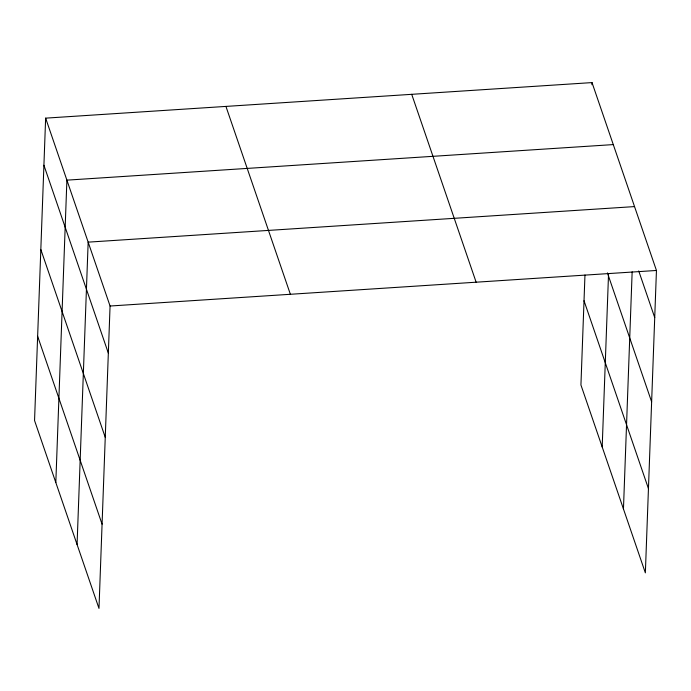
<?xml version="1.0" encoding="UTF-8"?>
<svg xmlns="http://www.w3.org/2000/svg" width="691" height="691" viewBox="0 0 691 691"><rect width="100%" height="100%" fill="white"/><g stroke="black" fill="none" stroke-linecap="round" stroke-linejoin="round"><path stroke-width="1.04" d="M45.641 118.144L34.55 420.534L98.986 608.408L110.068 306.018L45.641 118.144L592.014 82.592L656.45 270.466L645.359 572.856L580.932 384.982L584.966 275.018M55.816 482.534L66.897 180.144L613.28 144.592M77.072 544.525L88.163 242.144L634.545 206.592M591.937 84.734L592.014 82.592M602.189 446.982L608.546 273.809M623.455 508.973L632.153 271.831M110.068 306.018L656.45 270.466M638.726 270.932L654.722 317.575M607.415 272.893L651.63 401.817M584.016 300.74L648.452 488.615M411.715 94.322L476.142 282.204M225.94 106.414L290.375 294.288M43.913 165.253L108.34 353.127M40.821 249.494L105.257 437.368M37.642 336.292L102.069 524.167"/></g></svg>
